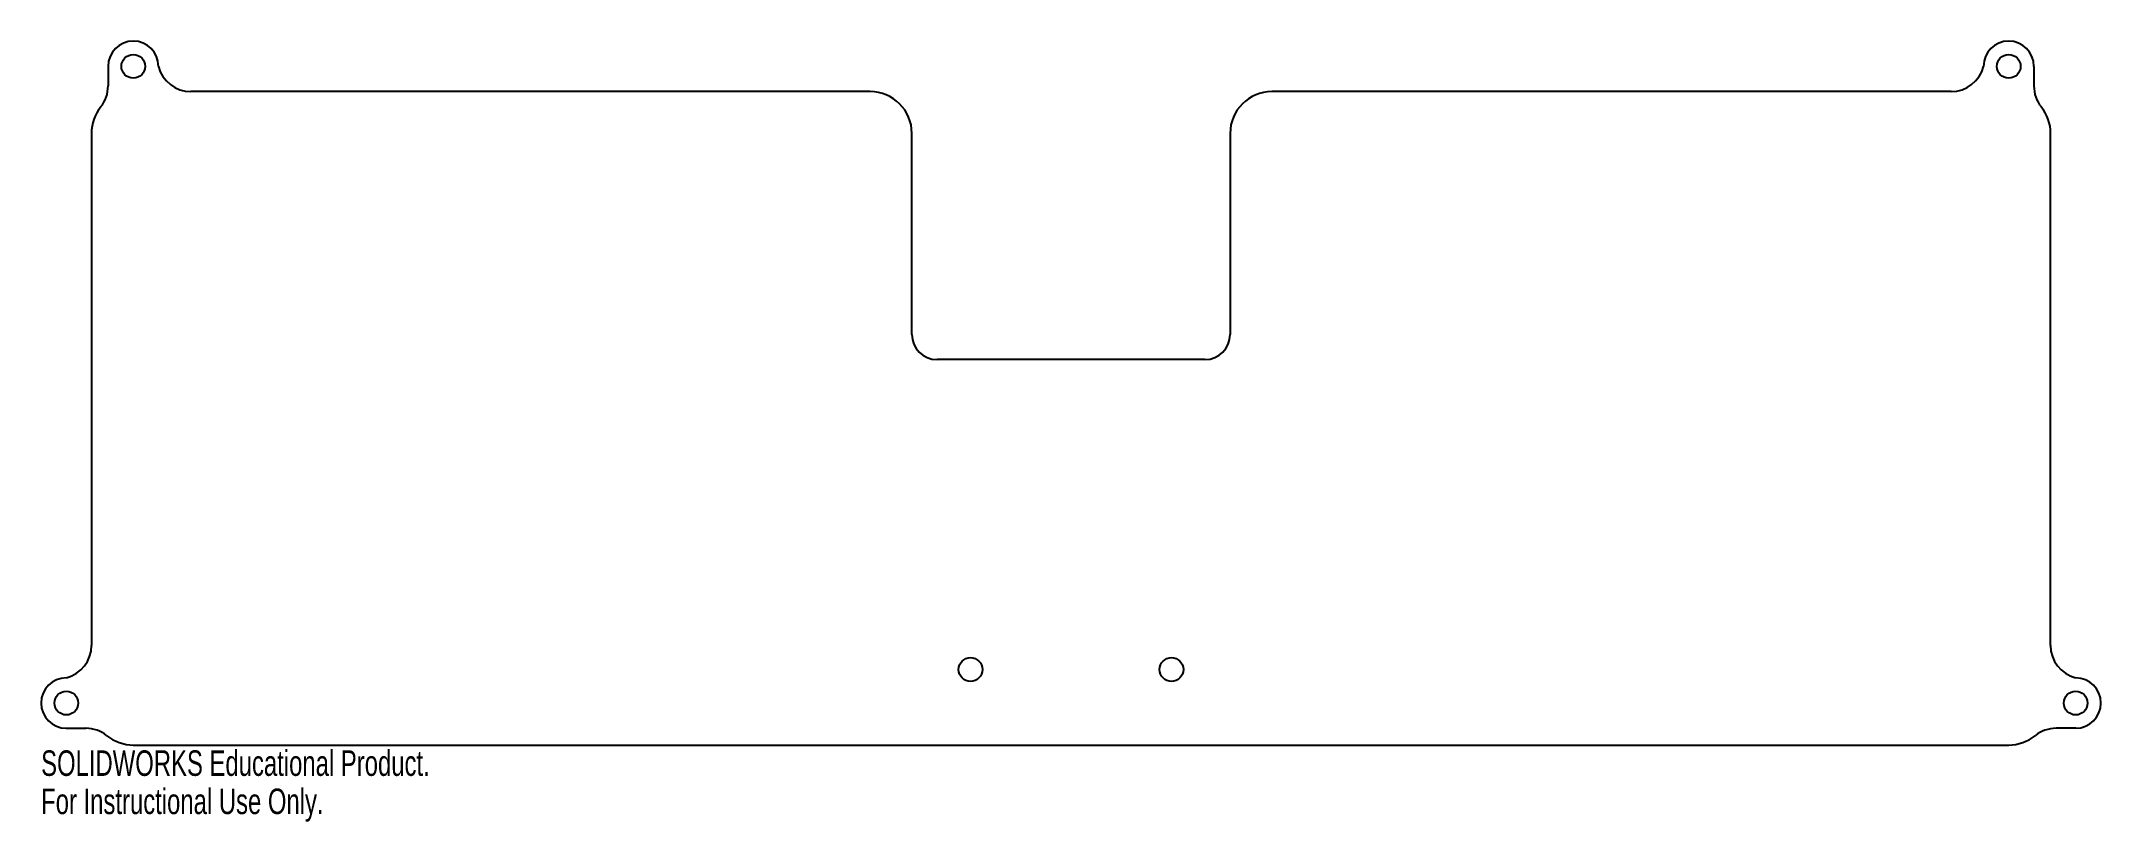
# Model space of a CAD drawing. Header units: inches. Extents: x -7.7 to 7.7, y -4.8 to 1.1.
import ezdxf

# ---------------------------------------------------------------- set-up
doc = ezdxf.new("R2010")
doc.units = ezdxf.units.IN
doc.header["$MEASUREMENT"] = 0
doc.styles.add('SLDTEXTSTYLE0', font='TXT', dxfattribs={"width": 0.7})

msp = doc.modelspace()

# ---------------------------------------------------------------- linework, layer by layer
at = {"color": 7, "linetype": 'Continuous', "lineweight": 25}
for p, q in [((-7.188, 0.875), (-7.188, 0.729)), ((7.188, 0.875), (7.188, 0.729)), ((-1.5, 0.687), (-6.57, 0.687)), ((6.57, 0.687), (1.5, 0.687)), ((-7.312, 0.375), (-7.312, -3.445)), ((-1.188, -1.125), (-1.188, 0.375)), ((1.188, 0.375), (1.188, -1.125)), ((7.312, -3.445), (7.312, 0.375)), ((1, -1.312), (-1, -1.312)), ((-7.5, -4.063), (-7.354, -4.063)), ((7.5, -4.063), (7.354, -4.063)), ((-7, -4.188), (7, -4.188))]:
    msp.add_line(p, q, dxfattribs=at)
for centre in [(-7, 0.875), (7, 0.875), (-0.75, -3.625), (0.75, -3.625), (-7.5, -3.875), (7.5, -3.875)]:
    msp.add_circle(centre, 0.0886, dxfattribs=at)
for centre, radius, start, end in [((-7, 0.875), 0.188, 0, 180), ((7, 0.875), 0.188, 0, 180), ((-6.57, 0.937), 0.25, 194.4775, 270), ((6.57, 0.937), 0.25, 270, 345.5225), ((-7.438, 0.729), 0.25, 321.0576, 0), ((-1.5, 0.375), 0.312, 0, 90), ((1.5, 0.375), 0.312, 90, 180), ((7.438, 0.729), 0.25, 180, 218.9424), ((-7, 0.375), 0.312, 141.0576, 180), ((7, 0.375), 0.313, 0, 38.9424), ((-1, -1.125), 0.188, 180, 270), ((1, -1.125), 0.188, 270, 0), ((-7.562, -3.445), 0.25, 284.4775, 0), ((7.562, -3.445), 0.25, 180, 255.5225), ((-7.5, -3.875), 0.188, 90, 270), ((7.5, -3.875), 0.188, 270, 90), ((-7.354, -4.313), 0.25, 51.0576, 90), ((-7, -3.875), 0.313, 231.0576, 270), ((7, -3.875), 0.313, 270, 308.9424), ((7.354, -4.313), 0.25, 90, 128.9424)]:
    msp.add_arc(centre, radius, start, end, dxfattribs=at)

# ---------------------------------------------------------------- texts
at = {"color": 7, "linetype": 'Continuous', "char_height": 0.1903, "attachment_point": 1, "style": 'SLDTEXTSTYLE0'}
for s, insert in [('SOLIDWORKS Educational Product.', (-7.688, -4.228)), ('For Instructional Use Only.', (-7.688, -4.513))]:
    msp.add_mtext(s, dxfattribs=dict(at, insert=insert))

doc.saveas('drawing.dxf')
